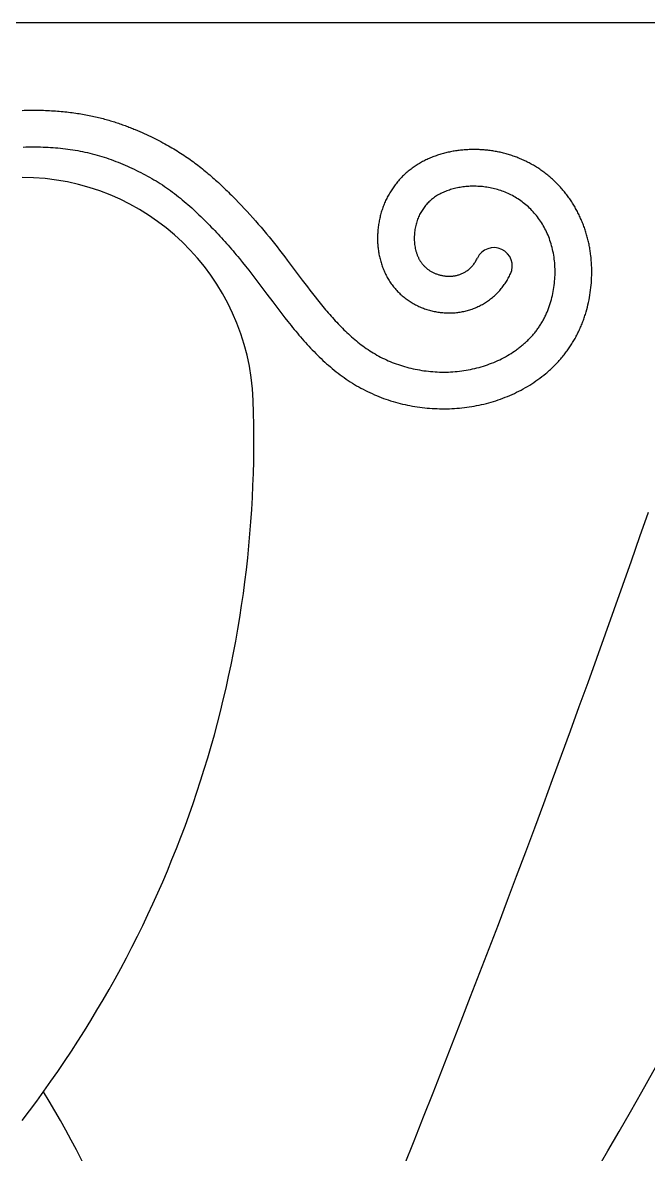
# Model space of a CAD drawing. Extents: x -111 to 2985, y -118 to 122.
# Drawn here: x -28.87 to -23.99, y -21.96 to -13.13 of the extents above; entities that cross this region are included whole.
import ezdxf

# ---------------------------------------------------------------- set-up
doc = ezdxf.new("R2010")
doc.units = 0
doc.layers.add('LAYER_03', color=5, linetype='CONTINUOUS')

msp = doc.modelspace()

# ---------------------------------------------------------------- linework, layer by layer
at = {"layer": 'LAYER_03'}
for points in [[(-58.3072, -13.1334), (-14.1574, -13.1334)], [(-28.874, -13.8172), (-28.8566, -13.8166), (-28.8393, -13.8162), (-28.8222, -13.816), (-28.8052, -13.8158), (-28.7884, -13.8157), (-28.7717, -13.8157), (-28.7552, -13.8159), (-28.7388, -13.8161), (-28.7226, -13.8165), (-28.7065, -13.8169), (-28.6906, -13.8175), (-28.6749, -13.8181), (-28.6592, -13.8188), (-28.6438, -13.8197), (-28.6284, -13.8206), (-28.6132, -13.8216), (-28.5982, -13.8227), (-28.5833, -13.8239), (-28.5685, -13.8252), (-28.5539, -13.8266), (-28.5394, -13.8281), (-28.525, -13.8296), (-28.5108, -13.8312), (-28.4967, -13.8329), (-28.4828, -13.8347), (-28.469, -13.8366), (-28.4553, -13.8385), (-28.4417, -13.8405), (-28.4283, -13.8426), (-28.415, -13.8448), (-28.4018, -13.847), (-28.3887, -13.8493), (-28.3758, -13.8517), (-28.363, -13.8541), (-28.3503, -13.8566), (-28.3377, -13.8592), (-28.3253, -13.8618), (-28.3129, -13.8645), (-28.3007, -13.8672), (-28.2886, -13.8701), (-28.2766, -13.8729), (-28.2648, -13.8758), (-28.253, -13.8788), (-28.2414, -13.8818), (-28.2298, -13.8849), (-28.2184, -13.888), (-28.2071, -13.8912), (-28.1959, -13.8944), (-28.1847, -13.8977), (-28.1737, -13.901), (-28.1628, -13.9043), (-28.152, -13.9077), (-28.1414, -13.9111), (-28.1308, -13.9146), (-28.1203, -13.9181), (-28.1099, -13.9217), (-28.0996, -13.9252), (-28.0894, -13.9288), (-28.0792, -13.9325), (-28.0692, -13.9361), (-28.0593, -13.9398), (-28.0495, -13.9436), (-28.0397, -13.9473), (-28.0301, -13.9511), (-28.0205, -13.9549), (-28.011, -13.9587), (-28.0016, -13.9625), (-27.9923, -13.9664), (-27.9739, -13.9741), (-27.9559, -13.9819), (-27.9381, -13.9898), (-27.9207, -13.9977), (-27.9036, -14.0056), (-27.8867, -14.0135), (-27.8701, -14.0214), (-27.8538, -14.0293), (-27.8378, -14.0372), (-27.822, -14.0452), (-27.8065, -14.0531), (-27.7912, -14.0611), (-27.7762, -14.0691), (-27.7614, -14.0771), (-27.7468, -14.0851), (-27.7324, -14.0932), (-27.7182, -14.1013), (-27.7043, -14.1094), (-27.6905, -14.1175), (-27.6769, -14.1257), (-27.6635, -14.1339), (-27.6502, -14.1422), (-27.6372, -14.1505), (-27.6242, -14.1589), (-27.6115, -14.1673), (-27.5988, -14.1757), (-27.5863, -14.1843), (-27.574, -14.1928), (-27.5617, -14.2015), (-27.5496, -14.2102), (-27.5376, -14.2189), (-27.5256, -14.2278), (-27.5138, -14.2367), (-27.5021, -14.2457), (-27.4904, -14.2547), (-27.4788, -14.2638), (-27.4672, -14.2731), (-27.4558, -14.2824), (-27.4443, -14.2918), (-27.4329, -14.3012), (-27.4216, -14.3108), (-27.4102, -14.3205), (-27.3989, -14.3303), (-27.3876, -14.3401), (-27.3763, -14.3501), (-27.365, -14.3602), (-27.3537, -14.3704), (-27.3424, -14.3807), (-27.3311, -14.3911), (-27.3198, -14.4016), (-27.3085, -14.4122), (-27.2972, -14.4229), (-27.2859, -14.4336), (-27.2746, -14.4445), (-27.2633, -14.4555), (-27.2521, -14.4666), (-27.2408, -14.4777), (-27.2295, -14.4889), (-27.2071, -14.5117), (-27.1847, -14.5347), (-27.1624, -14.558), (-27.1401, -14.5816), (-27.118, -14.6055), (-27.096, -14.6296), (-27.0741, -14.654), (-27.0523, -14.6786), (-27.0308, -14.7033), (-27.0093, -14.7283), (-26.9881, -14.7535), (-26.967, -14.7787), (-26.9461, -14.8042), (-26.9255, -14.8297), (-26.9051, -14.8554), (-26.8848, -14.8811), (-26.8647, -14.907), (-26.8448, -14.9329), (-26.825, -14.9588), (-26.8053, -14.9848), (-26.7661, -15.0369), (-26.727, -15.089), (-26.6879, -15.141), (-26.6682, -15.1669), (-26.6485, -15.1927), (-26.6287, -15.2185), (-26.6087, -15.2442), (-26.5886, -15.2698), (-26.5683, -15.2953), (-26.5479, -15.3206), (-26.5272, -15.3458), (-26.5062, -15.3709), (-26.4957, -15.3833), (-26.485, -15.3957), (-26.4743, -15.4081), (-26.4636, -15.4203), (-26.4527, -15.4325), (-26.4418, -15.4446), (-26.4308, -15.4566), (-26.4197, -15.4686), (-26.4085, -15.4804), (-26.3972, -15.4922), (-26.3858, -15.5039), (-26.3743, -15.5154), (-26.3627, -15.5268), (-26.3511, -15.5382), (-26.3393, -15.5494), (-26.3274, -15.5604), (-26.3154, -15.5714), (-26.3032, -15.5822), (-26.291, -15.5929), (-26.2786, -15.6034), (-26.2661, -15.6137), (-26.2535, -15.6239), (-26.2408, -15.634), (-26.2279, -15.6439), (-26.2149, -15.6536), (-26.2017, -15.6631), (-26.1884, -15.6725), (-26.175, -15.6816), (-26.1614, -15.6906), (-26.1477, -15.6994), (-26.1338, -15.708), (-26.1197, -15.7163), (-26.1055, -15.7245), (-26.0911, -15.7324), (-26.0766, -15.7402), (-26.0619, -15.7477), (-26.047, -15.7549), (-26.032, -15.7619), (-26.0168, -15.7687), (-26.0014, -15.7753), (-25.9859, -15.7816), (-25.9702, -15.7877), (-25.9544, -15.7935), (-25.9385, -15.7991), (-25.9224, -15.8044), (-25.9062, -15.8095), (-25.8899, -15.8143), (-25.8735, -15.8189), (-25.8569, -15.8233), (-25.8403, -15.8274), (-25.8236, -15.8312), (-25.8068, -15.8348), (-25.7899, -15.8381), (-25.7729, -15.8411), (-25.7559, -15.8439), (-25.7388, -15.8465), (-25.7216, -15.8487), (-25.7044, -15.8508), (-25.6871, -15.8525), (-25.6699, -15.854), (-25.6525, -15.8552), (-25.6352, -15.8561), (-25.6178, -15.8568), (-25.6004, -15.8572), (-25.583, -15.8573), (-25.5656, -15.8571), (-25.5483, -15.8567), (-25.5309, -15.856), (-25.5135, -15.855), (-25.4962, -15.8537), (-25.4789, -15.8521), (-25.4616, -15.8503), (-25.4443, -15.8482), (-25.4271, -15.8458), (-25.41, -15.843), (-25.3929, -15.84), (-25.3759, -15.8368), (-25.359, -15.8332), (-25.3421, -15.8293), (-25.3253, -15.8251), (-25.3086, -15.8207), (-25.292, -15.816), (-25.2755, -15.8109), (-25.2592, -15.8056), (-25.2429, -15.8001), (-25.2268, -15.7942), (-25.2108, -15.7881), (-25.1949, -15.7817), (-25.1792, -15.775), (-25.1637, -15.768), (-25.1483, -15.7608), (-25.1331, -15.7533), (-25.118, -15.7456), (-25.1031, -15.7376), (-25.0885, -15.7293), (-25.074, -15.7208), (-25.0597, -15.712), (-25.0457, -15.7029), (-25.0318, -15.6936), (-25.025, -15.6889), (-25.0182, -15.6841), (-25.0115, -15.6792), (-25.0048, -15.6743), (-24.9982, -15.6693), (-24.9916, -15.6642), (-24.9852, -15.6591), (-24.9787, -15.6539), (-24.9724, -15.6487), (-24.9661, -15.6433), (-24.9598, -15.638), (-24.9537, -15.6326), (-24.9476, -15.6271), (-24.9415, -15.6215), (-24.9356, -15.6159), (-24.9297, -15.6102), (-24.9239, -15.6045), (-24.9181, -15.5987), (-24.9124, -15.5929), (-24.9068, -15.587), (-24.9013, -15.581), (-24.8958, -15.575), (-24.8904, -15.5689), (-24.8851, -15.5628), (-24.8799, -15.5566), (-24.8747, -15.5503), (-24.8697, -15.544), (-24.8647, -15.5376), (-24.8597, -15.5312), (-24.8549, -15.5247), (-24.8502, -15.5182), (-24.8455, -15.5116), (-24.8409, -15.5049), (-24.8364, -15.4982), (-24.832, -15.4915), (-24.8276, -15.4846), (-24.8234, -15.4778), (-24.8192, -15.4708), (-24.8152, -15.4639), (-24.8112, -15.4568), (-24.8073, -15.4498), (-24.8035, -15.4426), (-24.7997, -15.4355), (-24.7961, -15.4282), (-24.7925, -15.421), (-24.789, -15.4137), (-24.7856, -15.4063), (-24.7823, -15.399), (-24.7791, -15.3915), (-24.776, -15.3841), (-24.7729, -15.3766), (-24.7699, -15.3691), (-24.767, -15.3615), (-24.7642, -15.3539), (-24.7615, -15.3463), (-24.7588, -15.3386), (-24.7563, -15.3309), (-24.7538, -15.3232), (-24.7514, -15.3155), (-24.7491, -15.3077), (-24.7447, -15.2921), (-24.7406, -15.2764), (-24.7368, -15.2607), (-24.7334, -15.2449), (-24.7303, -15.229), (-24.7275, -15.2131), (-24.725, -15.1971), (-24.7228, -15.1812), (-24.721, -15.1652), (-24.7194, -15.1492), (-24.7182, -15.1332), (-24.7173, -15.1173), (-24.7166, -15.1013), (-24.7163, -15.0854), (-24.7163, -15.0696), (-24.7166, -15.0538), (-24.7172, -15.0381), (-24.718, -15.0224), (-24.7192, -15.0069), (-24.7207, -14.9914), (-24.7225, -14.9761), (-24.7245, -14.9608), (-24.7268, -14.9457), (-24.7295, -14.9308), (-24.7324, -14.916), (-24.7356, -14.9013), (-24.7391, -14.8868), (-24.7428, -14.8725), (-24.7469, -14.8584), (-24.7512, -14.8445), (-24.7558, -14.8307), (-24.7606, -14.8172), (-24.7657, -14.8038), (-24.7711, -14.7906), (-24.7767, -14.7776), (-24.7826, -14.7649), (-24.7887, -14.7523), (-24.795, -14.7399), (-24.8015, -14.7277), (-24.8083, -14.7157), (-24.8153, -14.7039), (-24.8226, -14.6924), (-24.83, -14.681), (-24.8376, -14.6698), (-24.8455, -14.6589), (-24.8535, -14.6482), (-24.8618, -14.6377), (-24.8702, -14.6274), (-24.8788, -14.6173), (-24.8876, -14.6075), (-24.8966, -14.5978), (-24.9057, -14.5884), (-24.915, -14.5793), (-24.9245, -14.5703), (-24.9341, -14.5616), (-24.9439, -14.5531), (-24.9538, -14.5449), (-24.9639, -14.5369), (-24.9741, -14.5291), (-24.9844, -14.5216), (-24.9949, -14.5143), (-25.0055, -14.5073), (-25.0162, -14.5005), (-25.027, -14.494), (-25.038, -14.4877), (-25.049, -14.4816), (-25.0602, -14.4758), (-25.0714, -14.4703), (-25.0827, -14.465), (-25.0941, -14.46), (-25.1056, -14.4552), (-25.1172, -14.4507), (-25.1288, -14.4464), (-25.1405, -14.4424), (-25.1523, -14.4386), (-25.1641, -14.435), (-25.1759, -14.4317), (-25.1878, -14.4286), (-25.1997, -14.4257), (-25.2116, -14.4231), (-25.2235, -14.4207), (-25.2355, -14.4185), (-25.2474, -14.4166), (-25.2594, -14.4148), (-25.2714, -14.4133), (-25.2833, -14.412), (-25.2952, -14.411), (-25.3071, -14.4101), (-25.319, -14.4095), (-25.3308, -14.409), (-25.3426, -14.4088), (-25.3543, -14.4088), (-25.366, -14.409), (-25.3776, -14.4094), (-25.3892, -14.4099), (-25.4007, -14.4107), (-25.4121, -14.4117), (-25.4234, -14.4129), (-25.4346, -14.4142), (-25.4458, -14.4158), (-25.4568, -14.4175), (-25.4677, -14.4195), (-25.4785, -14.4216), (-25.4892, -14.4239), (-25.4997, -14.4264), (-25.5102, -14.429), (-25.5204, -14.4318), (-25.5306, -14.4348), (-25.5406, -14.438), (-25.5504, -14.4413), (-25.5601, -14.4449), (-25.5696, -14.4486), (-25.579, -14.4524), (-25.5882, -14.4565), (-25.5973, -14.4607), (-25.6062, -14.4651), (-25.615, -14.4696), (-25.6236, -14.4743), (-25.632, -14.4792), (-25.6403, -14.4843), (-25.6484, -14.4896), (-25.6563, -14.495), (-25.6641, -14.5006), (-25.6717, -14.5063), (-25.6791, -14.5123), (-25.6863, -14.5184), (-25.6934, -14.5246), (-25.7003, -14.5311), (-25.707, -14.5377), (-25.7135, -14.5445), (-25.7199, -14.5514), (-25.726, -14.5585), (-25.732, -14.5658), (-25.7378, -14.5733), (-25.7433, -14.5809), (-25.7487, -14.5887), (-25.7539, -14.5967), (-25.7589, -14.6048), (-25.7638, -14.6131), (-25.7684, -14.6216), (-25.7728, -14.6302), (-25.777, -14.639), (-25.781, -14.648), (-25.7848, -14.6571), (-25.7883, -14.6665), (-25.7917, -14.6759), (-25.7949, -14.6856), (-25.7978, -14.6954), (-25.8006, -14.7053), (-25.8031, -14.7154), (-25.8053, -14.7256), (-25.8074, -14.736), (-25.8092, -14.7464), (-25.8107, -14.7569), (-25.812, -14.7674), (-25.8131, -14.7781), (-25.8139, -14.7887), (-25.8144, -14.7994), (-25.8146, -14.8102), (-25.8146, -14.8209), (-25.8143, -14.8316), (-25.8137, -14.8424), (-25.8129, -14.853), (-25.8117, -14.8637), (-25.8102, -14.8743), (-25.8084, -14.8848), (-25.8064, -14.8952), (-25.804, -14.9056), (-25.8026, -14.9107), (-25.8012, -14.9158), (-25.7998, -14.9209), (-25.7982, -14.9259), (-25.7966, -14.9309), (-25.7948, -14.9359), (-25.793, -14.9408), (-25.7911, -14.9457), (-25.7891, -14.9506), (-25.7871, -14.9554), (-25.7849, -14.9602), (-25.7827, -14.9649), (-25.7803, -14.9696), (-25.7779, -14.9743), (-25.7754, -14.9789), (-25.7728, -14.9834), (-25.7701, -14.9879), (-25.7674, -14.9923), (-25.7645, -14.9967), (-25.7616, -15.001), (-25.7585, -15.0053), (-25.7554, -15.0095), (-25.7521, -15.0136), (-25.7488, -15.0177), (-25.7454, -15.0217), (-25.7418, -15.0257), (-25.7382, -15.0296), (-25.7345, -15.0334), (-25.7307, -15.0371), (-25.7268, -15.0408), (-25.7228, -15.0444), (-25.7187, -15.0479), (-25.7145, -15.0513), (-25.7102, -15.0547), (-25.7058, -15.058), (-25.7012, -15.0612), (-25.6966, -15.0643), (-25.6919, -15.0673), (-25.6871, -15.0703), (-25.6822, -15.0731), (-25.6772, -15.0759), (-25.6721, -15.0785), (-25.6669, -15.0811), (-25.6617, -15.0836), (-25.6564, -15.086), (-25.651, -15.0882), (-25.6455, -15.0904), (-25.64, -15.0925), (-25.6344, -15.0945), (-25.6287, -15.0963), (-25.623, -15.0981), (-25.6172, -15.0997), (-25.6114, -15.1012), (-25.6056, -15.1026), (-25.5996, -15.1039), (-25.5937, -15.1051), (-25.5877, -15.1061), (-25.5817, -15.107), (-25.5757, -15.1078), (-25.5696, -15.1085), (-25.5635, -15.109), (-25.5574, -15.1094), (-25.5513, -15.1097), (-25.5451, -15.1099), (-25.539, -15.1099), (-25.5328, -15.1097), (-25.5267, -15.1095), (-25.5205, -15.109), (-25.5144, -15.1085), (-25.5083, -15.1078), (-25.5021, -15.1069), (-25.496, -15.1059), (-25.4899, -15.1048), (-25.4839, -15.1035), (-25.4778, -15.102), (-25.4718, -15.1004), (-25.4659, -15.0986), (-25.4599, -15.0966), (-25.454, -15.0945), (-25.4481, -15.0923), (-25.4423, -15.0898), (-25.4366, -15.0872), (-25.4309, -15.0845), (-25.4252, -15.0815), (-25.4196, -15.0784), (-25.4141, -15.0751), (-25.4086, -15.0716), (-25.4032, -15.0679), (-25.3979, -15.0641), (-25.3927, -15.0601), (-25.3875, -15.0559), (-25.3824, -15.0515), (-25.3775, -15.0469), (-25.3726, -15.0421), (-25.3678, -15.0371), (-25.3631, -15.032), (-25.3585, -15.0266), (-25.354, -15.0211), (-25.3496, -15.0153), (-25.3453, -15.0093), (-25.3411, -15.0032), (-25.3371, -14.9968), (-25.3332, -14.9902), (-25.3294, -14.9834), (-25.3257, -14.9764), (-25.3222, -14.9692)], [(-28.8647, -14.1032), (-28.8454, -14.1027), (-28.826, -14.1023), (-28.8066, -14.102), (-28.7872, -14.1019), (-28.7678, -14.102), (-28.7484, -14.1022), (-28.729, -14.1026), (-28.7096, -14.1032), (-28.6902, -14.1039), (-28.6709, -14.1048), (-28.6515, -14.1059), (-28.6322, -14.1072), (-28.6128, -14.1086), (-28.5935, -14.1103), (-28.5742, -14.1121), (-28.555, -14.1142), (-28.5357, -14.1164), (-28.5165, -14.1189), (-28.4973, -14.1216), (-28.4782, -14.1245), (-28.459, -14.1276), (-28.4399, -14.1309), (-28.4209, -14.1344), (-28.4018, -14.1382), (-28.3829, -14.1422), (-28.3639, -14.1464), (-28.345, -14.1508), (-28.3262, -14.1555), (-28.3074, -14.1604), (-28.2887, -14.1655), (-28.2701, -14.1709), (-28.2515, -14.1765), (-28.233, -14.1823), (-28.2146, -14.1883), (-28.1962, -14.1946), (-28.178, -14.201), (-28.1598, -14.2077), (-28.1417, -14.2146), (-28.1237, -14.2218), (-28.1057, -14.2291), (-28.0879, -14.2366), (-28.0701, -14.2443), (-28.0524, -14.2522), (-28.0347, -14.2603), (-28.0172, -14.2684), (-27.9996, -14.2768), (-27.9822, -14.2852), (-27.9648, -14.2938), (-27.9474, -14.3025), (-27.9301, -14.3113), (-27.913, -14.3203), (-27.8959, -14.3294), (-27.8788, -14.3388), (-27.8619, -14.3483), (-27.8452, -14.3579), (-27.8285, -14.3678), (-27.8119, -14.3779), (-27.7955, -14.3882), (-27.7792, -14.3987), (-27.7631, -14.4095), (-27.7471, -14.4204), (-27.7313, -14.4316), (-27.7155, -14.4429), (-27.6999, -14.4544), (-27.6845, -14.4661), (-27.6691, -14.478), (-27.6539, -14.49), (-27.6388, -14.5022), (-27.6238, -14.5145), (-27.609, -14.527), (-27.5942, -14.5396), (-27.5796, -14.5523), (-27.5651, -14.5651), (-27.5506, -14.5781), (-27.5363, -14.5911), (-27.5221, -14.6043), (-27.5079, -14.6175), (-27.4938, -14.6309), (-27.4799, -14.6443), (-27.466, -14.6578), (-27.4521, -14.6714), (-27.4384, -14.6851), (-27.4247, -14.6988), (-27.4111, -14.7126), (-27.3975, -14.7265), (-27.3841, -14.7404), (-27.3707, -14.7544), (-27.3574, -14.7685), (-27.3441, -14.7827), (-27.3309, -14.7969), (-27.3178, -14.8112), (-27.3048, -14.8255), (-27.2918, -14.84), (-27.2789, -14.8544), (-27.2661, -14.869), (-27.2533, -14.8836), (-27.2407, -14.8982), (-27.228, -14.913), (-27.2155, -14.9278), (-27.203, -14.9426), (-27.1906, -14.9575), (-27.1783, -14.9725), (-27.1538, -15.0025), (-27.1296, -15.0329), (-27.1057, -15.0634), (-27.082, -15.094), (-27.0585, -15.1249), (-27.0351, -15.1558), (-27.0117, -15.1868), (-26.9652, -15.2488), (-26.9185, -15.3108), (-26.8951, -15.3416), (-26.8715, -15.3724), (-26.8478, -15.4031), (-26.8239, -15.4336), (-26.7999, -15.464), (-26.7756, -15.4943), (-26.7633, -15.5093), (-26.751, -15.5243), (-26.7386, -15.5392), (-26.7262, -15.5541), (-26.7136, -15.5689), (-26.701, -15.5836), (-26.6883, -15.5982), (-26.6755, -15.6127), (-26.6625, -15.6272), (-26.6495, -15.6416), (-26.6364, -15.6558), (-26.6232, -15.67), (-26.6098, -15.684), (-26.5963, -15.698), (-26.5827, -15.7118), (-26.569, -15.7255), (-26.5551, -15.739), (-26.5411, -15.7525), (-26.527, -15.7658), (-26.5127, -15.7789), (-26.4983, -15.7919), (-26.4837, -15.8047), (-26.469, -15.8173), (-26.4541, -15.8298), (-26.4392, -15.8421), (-26.424, -15.8542), (-26.4087, -15.8661), (-26.3933, -15.8778), (-26.3777, -15.8893), (-26.3619, -15.9005), (-26.346, -15.9116), (-26.3299, -15.9224), (-26.3137, -15.933), (-26.2973, -15.9434), (-26.2807, -15.9535), (-26.264, -15.9634), (-26.2472, -15.973), (-26.2302, -15.9824), (-26.2131, -15.9915), (-26.1959, -16.0004), (-26.1785, -16.009), (-26.1611, -16.0174), (-26.1435, -16.0255), (-26.1257, -16.0334), (-26.1079, -16.041), (-26.0899, -16.0483), (-26.0719, -16.0553), (-26.0537, -16.0621), (-26.0355, -16.0686), (-26.0171, -16.0748), (-25.9987, -16.0808), (-25.9801, -16.0865), (-25.9615, -16.0918), (-25.9428, -16.097), (-25.924, -16.1018), (-25.9052, -16.1064), (-25.8863, -16.1107), (-25.8673, -16.1147), (-25.8483, -16.1185), (-25.8292, -16.122), (-25.8101, -16.1252), (-25.7909, -16.1282), (-25.7717, -16.1309), (-25.7524, -16.1333), (-25.7332, -16.1355), (-25.7139, -16.1374), (-25.6945, -16.1391), (-25.6752, -16.1404), (-25.6558, -16.1416), (-25.6364, -16.1424), (-25.6171, -16.143), (-25.5977, -16.1434), (-25.5783, -16.1434), (-25.5589, -16.1432), (-25.5395, -16.1427), (-25.5202, -16.142), (-25.5008, -16.141), (-25.4815, -16.1397), (-25.4622, -16.1381), (-25.4429, -16.1362), (-25.4236, -16.1341), (-25.4044, -16.1317), (-25.3852, -16.129), (-25.3661, -16.126), (-25.347, -16.1227), (-25.3279, -16.1191), (-25.3089, -16.1153), (-25.29, -16.1111), (-25.2711, -16.1067), (-25.2523, -16.102), (-25.2336, -16.097), (-25.2149, -16.0917), (-25.1963, -16.0861), (-25.1778, -16.0803), (-25.1594, -16.0742), (-25.1411, -16.0677), (-25.1229, -16.061), (-25.1048, -16.054), (-25.0868, -16.0468), (-25.069, -16.0392), (-25.0512, -16.0314), (-25.0336, -16.0233), (-25.0161, -16.0149), (-24.9988, -16.0062), (-24.9816, -15.9972), (-24.9645, -15.988), (-24.9476, -15.9785), (-24.9309, -15.9687), (-24.9143, -15.9586), (-24.8979, -15.9483), (-24.8817, -15.9377), (-24.8657, -15.9268), (-24.8498, -15.9156), (-24.8342, -15.9041), (-24.8188, -15.8924), (-24.8036, -15.8804), (-24.7886, -15.8681), (-24.7812, -15.8619), (-24.7738, -15.8556), (-24.7666, -15.8492), (-24.7593, -15.8428), (-24.7521, -15.8363), (-24.745, -15.8297), (-24.738, -15.823), (-24.731, -15.8163), (-24.7241, -15.8095), (-24.7172, -15.8027), (-24.7104, -15.7958), (-24.7037, -15.7888), (-24.697, -15.7817), (-24.6905, -15.7746), (-24.6839, -15.7674), (-24.6775, -15.7602), (-24.6711, -15.7529), (-24.6648, -15.7455), (-24.6586, -15.7381), (-24.6524, -15.7306), (-24.6463, -15.723), (-24.6403, -15.7154), (-24.6344, -15.7077), (-24.6285, -15.7), (-24.6228, -15.6922), (-24.6171, -15.6843), (-24.6115, -15.6764), (-24.6059, -15.6684), (-24.6005, -15.6604), (-24.5951, -15.6523), (-24.5899, -15.6442), (-24.5847, -15.636), (-24.5796, -15.6278), (-24.5746, -15.6195), (-24.5696, -15.6111), (-24.5648, -15.6027), (-24.56, -15.5943), (-24.5554, -15.5858), (-24.5508, -15.5773), (-24.5463, -15.5687), (-24.5419, -15.56), (-24.5376, -15.5514), (-24.5333, -15.5427), (-24.5292, -15.5339), (-24.5251, -15.5251), (-24.5211, -15.5163), (-24.5172, -15.5074), (-24.5134, -15.4985), (-24.5097, -15.4895), (-24.5061, -15.4805), (-24.5025, -15.4715), (-24.4991, -15.4625), (-24.4957, -15.4534), (-24.4924, -15.4442), (-24.4892, -15.4351), (-24.4861, -15.4259), (-24.4831, -15.4167), (-24.4801, -15.4075), (-24.4773, -15.3982), (-24.4745, -15.3889), (-24.4692, -15.3702), (-24.4642, -15.3515), (-24.4596, -15.3327), (-24.4554, -15.3137), (-24.4514, -15.2948), (-24.4478, -15.2757), (-24.4445, -15.2566), (-24.4416, -15.2375), (-24.439, -15.2183), (-24.4367, -15.199), (-24.4348, -15.1797), (-24.4331, -15.1604), (-24.4318, -15.1411), (-24.4309, -15.1217), (-24.4302, -15.1023), (-24.4299, -15.0829), (-24.43, -15.0635), (-24.4304, -15.0441), (-24.4311, -15.0247), (-24.4321, -15.0054), (-24.4335, -14.986), (-24.4353, -14.9667), (-24.4374, -14.9475), (-24.4386, -14.9378), (-24.4399, -14.9282), (-24.4412, -14.9186), (-24.4427, -14.9091), (-24.4442, -14.8995), (-24.4459, -14.8899), (-24.4476, -14.8804), (-24.4494, -14.8709), (-24.4513, -14.8614), (-24.4533, -14.8519), (-24.4554, -14.8425), (-24.4576, -14.833), (-24.4599, -14.8236), (-24.4622, -14.8142), (-24.4647, -14.8048), (-24.4672, -14.7955), (-24.4699, -14.7862), (-24.4726, -14.7769), (-24.4755, -14.7676), (-24.4784, -14.7584), (-24.4814, -14.7492), (-24.4845, -14.74), (-24.4877, -14.7308), (-24.491, -14.7217), (-24.4944, -14.7126), (-24.4979, -14.7036), (-24.5014, -14.6946), (-24.5051, -14.6856), (-24.5088, -14.6767), (-24.5127, -14.6678), (-24.5166, -14.6589), (-24.5206, -14.6501), (-24.5247, -14.6413), (-24.5289, -14.6325), (-24.5332, -14.6238), (-24.5376, -14.6152), (-24.542, -14.6066), (-24.5466, -14.598), (-24.5512, -14.5895), (-24.5559, -14.581), (-24.5607, -14.5726), (-24.5656, -14.5643), (-24.5706, -14.5559), (-24.5757, -14.5477), (-24.5808, -14.5395), (-24.5861, -14.5313), (-24.5914, -14.5232), (-24.5968, -14.5152), (-24.6023, -14.5072), (-24.6079, -14.4992), (-24.6136, -14.4914), (-24.6194, -14.4836), (-24.6252, -14.4758), (-24.6311, -14.4681), (-24.6371, -14.4605), (-24.6432, -14.4529), (-24.6494, -14.4454), (-24.6556, -14.438), (-24.6619, -14.4307), (-24.6683, -14.4234), (-24.6748, -14.4161), (-24.6814, -14.409), (-24.688, -14.4019), (-24.6947, -14.3949), (-24.7015, -14.3879), (-24.7083, -14.3811), (-24.7153, -14.3743), (-24.7223, -14.3676), (-24.7293, -14.3609), (-24.7365, -14.3544), (-24.7437, -14.3479), (-24.751, -14.3415), (-24.7583, -14.3352), (-24.7657, -14.3289), (-24.7732, -14.3228), (-24.7808, -14.3167), (-24.7884, -14.3107), (-24.7961, -14.3048), (-24.8038, -14.299), (-24.8117, -14.2933), (-24.8195, -14.2876), (-24.8275, -14.2821), (-24.8355, -14.2766), (-24.8435, -14.2712), (-24.8517, -14.266), (-24.8598, -14.2608), (-24.8681, -14.2557), (-24.8764, -14.2507), (-24.8847, -14.2457), (-24.8931, -14.2409), (-24.9016, -14.2362), (-24.9101, -14.2315), (-24.9186, -14.227), (-24.9272, -14.2225), (-24.9359, -14.2182), (-24.9446, -14.2139), (-24.9533, -14.2097), (-24.9621, -14.2057), (-24.9709, -14.2017), (-24.9798, -14.1978), (-24.9887, -14.194), (-24.9977, -14.1903), (-25.0067, -14.1867), (-25.0157, -14.1832), (-25.0248, -14.1798), (-25.0339, -14.1764), (-25.0431, -14.1732), (-25.0522, -14.1701), (-25.0614, -14.1671), (-25.0707, -14.1641), (-25.08, -14.1613), (-25.0893, -14.1586), (-25.0986, -14.156), (-25.108, -14.1534), (-25.1173, -14.151), (-25.1267, -14.1487), (-25.1362, -14.1464), (-25.1456, -14.1443), (-25.1551, -14.1423), (-25.1646, -14.1403), (-25.1741, -14.1385), (-25.1837, -14.1368), (-25.1932, -14.1351), (-25.2028, -14.1336), (-25.2124, -14.1322), (-25.222, -14.1308), (-25.2316, -14.1296), (-25.2412, -14.1285), (-25.2509, -14.1274), (-25.2605, -14.1265), (-25.2702, -14.1256), (-25.2799, -14.1249), (-25.2895, -14.1243), (-25.2992, -14.1237), (-25.3089, -14.1233), (-25.3186, -14.1229), (-25.3283, -14.1227), (-25.338, -14.1225), (-25.3477, -14.1225), (-25.3574, -14.1225), (-25.3671, -14.1227), (-25.3768, -14.1229), (-25.3865, -14.1233), (-25.3962, -14.1237), (-25.4059, -14.1242), (-25.4155, -14.1248), (-25.4252, -14.1256), (-25.4349, -14.1264), (-25.4445, -14.1273), (-25.4542, -14.1283), (-25.4638, -14.1294), (-25.4734, -14.1307), (-25.483, -14.132), (-25.4926, -14.1334), (-25.5022, -14.1349), (-25.5118, -14.1365), (-25.5213, -14.1383), (-25.5308, -14.1401), (-25.5403, -14.142), (-25.5498, -14.1441), (-25.5592, -14.1462), (-25.5686, -14.1485), (-25.578, -14.1508), (-25.5874, -14.1533), (-25.5967, -14.1559), (-25.606, -14.1586), (-25.6153, -14.1614), (-25.6245, -14.1643), (-25.6337, -14.1673), (-25.6429, -14.1704), (-25.652, -14.1737), (-25.6611, -14.1771), (-25.6701, -14.1805), (-25.6791, -14.1841), (-25.6881, -14.1878), (-25.697, -14.1917), (-25.7059, -14.1956), (-25.7147, -14.1996), (-25.7235, -14.2038), (-25.7322, -14.2081), (-25.7408, -14.2125), (-25.7494, -14.217), (-25.758, -14.2216), (-25.7664, -14.2264), (-25.7748, -14.2313), (-25.7832, -14.2362), (-25.7914, -14.2413), (-25.7996, -14.2465), (-25.8077, -14.2518), (-25.8157, -14.2573), (-25.8237, -14.2628), (-25.8316, -14.2685), (-25.8394, -14.2743), (-25.847, -14.2802), (-25.8547, -14.2862), (-25.8622, -14.2923), (-25.8696, -14.2985), (-25.8769, -14.3048), (-25.8842, -14.3113), (-25.8913, -14.3178), (-25.8983, -14.3245), (-25.9052, -14.3312), (-25.9121, -14.3381), (-25.9188, -14.3451), (-25.9254, -14.3522), (-25.9319, -14.3594), (-25.9383, -14.3667), (-25.9445, -14.374), (-25.9507, -14.3815), (-25.9568, -14.3891), (-25.9627, -14.3967), (-25.9685, -14.4045), (-25.9743, -14.4123), (-25.9799, -14.4202), (-25.9853, -14.4283), (-25.9907, -14.4363), (-25.9959, -14.4445), (-26.0011, -14.4527), (-26.0061, -14.461), (-26.0109, -14.4694), (-26.0157, -14.4779), (-26.0203, -14.4864), (-26.0248, -14.495), (-26.0292, -14.5037), (-26.0335, -14.5124), (-26.0376, -14.5211), (-26.0416, -14.53), (-26.0454, -14.5389), (-26.0492, -14.5478), (-26.0528, -14.5568), (-26.0563, -14.5659), (-26.0596, -14.575), (-26.0628, -14.5841), (-26.0659, -14.5933), (-26.0688, -14.6025), (-26.0716, -14.6118), (-26.0743, -14.6211), (-26.0769, -14.6305), (-26.0793, -14.6399), (-26.0816, -14.6493), (-26.0837, -14.6587), (-26.0858, -14.6682), (-26.0877, -14.6777), (-26.0894, -14.6872), (-26.0911, -14.6968), (-26.0926, -14.7064), (-26.094, -14.7159), (-26.0953, -14.7256), (-26.0964, -14.7352), (-26.0975, -14.7448), (-26.0983, -14.7545), (-26.0991, -14.7641), (-26.0997, -14.7738), (-26.1002, -14.7835), (-26.1006, -14.7932), (-26.1008, -14.8029), (-26.1009, -14.8126), (-26.1009, -14.8223), (-26.1007, -14.832), (-26.1004, -14.8417), (-26.1, -14.8513), (-26.0994, -14.861), (-26.0987, -14.8707), (-26.0978, -14.8803), (-26.0968, -14.89), (-26.0957, -14.8996), (-26.0944, -14.9092), (-26.093, -14.9188), (-26.0914, -14.9284), (-26.0897, -14.9379), (-26.0879, -14.9474), (-26.0859, -14.9569), (-26.0837, -14.9664), (-26.0815, -14.9758), (-26.079, -14.9852), (-26.0765, -14.9945), (-26.0737, -15.0038), (-26.0708, -15.0131), (-26.0678, -15.0223), (-26.0646, -15.0315), (-26.0613, -15.0406), (-26.0578, -15.0496), (-26.0542, -15.0586), (-26.0504, -15.0675), (-26.0465, -15.0764), (-26.0424, -15.0852), (-26.0382, -15.0939), (-26.0338, -15.1026), (-26.0293, -15.1112), (-26.0246, -15.1197), (-26.0198, -15.1281), (-26.0148, -15.1364), (-26.0097, -15.1446), (-26.0045, -15.1527), (-25.999, -15.1608), (-25.9935, -15.1687), (-25.9878, -15.1766), (-25.9819, -15.1843), (-25.9759, -15.1919), (-25.9698, -15.1994), (-25.9635, -15.2068), (-25.9572, -15.2141), (-25.9506, -15.2213), (-25.944, -15.2284), (-25.9372, -15.2353), (-25.9303, -15.2421), (-25.9233, -15.2488), (-25.9161, -15.2553), (-25.9088, -15.2618), (-25.9015, -15.268), (-25.894, -15.2742), (-25.8864, -15.2802), (-25.8787, -15.2861), (-25.8708, -15.2918), (-25.8629, -15.2974), (-25.8549, -15.3028), (-25.8468, -15.3081), (-25.8386, -15.3132), (-25.8303, -15.3182), (-25.8219, -15.3231), (-25.8134, -15.3277), (-25.8048, -15.3323), (-25.7962, -15.3367), (-25.7875, -15.3409), (-25.7787, -15.345), (-25.7698, -15.3489), (-25.7609, -15.3527), (-25.7519, -15.3563), (-25.7428, -15.3598), (-25.7337, -15.3631), (-25.7245, -15.3663), (-25.7153, -15.3693), (-25.7061, -15.3721), (-25.6967, -15.3748), (-25.6874, -15.3773), (-25.678, -15.3797), (-25.6685, -15.3819), (-25.6591, -15.384), (-25.6495, -15.3859), (-25.64, -15.3877), (-25.6304, -15.3892), (-25.6209, -15.3907), (-25.6112, -15.3919), (-25.6016, -15.393), (-25.592, -15.3939), (-25.5823, -15.3947), (-25.5726, -15.3953), (-25.5629, -15.3958), (-25.5533, -15.396), (-25.5436, -15.3962), (-25.5339, -15.3961), (-25.5242, -15.3959), (-25.5145, -15.3955), (-25.5048, -15.3949), (-25.4952, -15.3942), (-25.4855, -15.3933), (-25.4759, -15.3923), (-25.4662, -15.391), (-25.4566, -15.3896), (-25.4471, -15.388), (-25.4376, -15.3863), (-25.4281, -15.3843), (-25.4186, -15.3822), (-25.4092, -15.3799), (-25.3998, -15.3775), (-25.3905, -15.3748), (-25.3812, -15.372), (-25.372, -15.369), (-25.3628, -15.3658), (-25.3537, -15.3625), (-25.3447, -15.359), (-25.3357, -15.3553), (-25.3268, -15.3514), (-25.318, -15.3474), (-25.3093, -15.3432), (-25.3006, -15.3389), (-25.292, -15.3344), (-25.2835, -15.3298), (-25.2751, -15.325), (-25.2667, -15.32), (-25.2585, -15.3149), (-25.2503, -15.3097), (-25.2423, -15.3043), (-25.2343, -15.2987), (-25.2265, -15.293), (-25.2188, -15.2872), (-25.2112, -15.2812), (-25.2037, -15.275), (-25.1963, -15.2687), (-25.189, -15.2623), (-25.1819, -15.2557), (-25.1749, -15.249), (-25.168, -15.2422), (-25.1613, -15.2352), (-25.1546, -15.2281), (-25.1482, -15.2209), (-25.1418, -15.2136), (-25.1356, -15.2061), (-25.1295, -15.1986), (-25.1236, -15.1909), (-25.1178, -15.1831), (-25.1122, -15.1752), (-25.1067, -15.1672), (-25.1013, -15.1592), (-25.0961, -15.151), (-25.091, -15.1428), (-25.0861, -15.1344), (-25.0813, -15.126), (-25.0767, -15.1175), (-25.0722, -15.1089), (-25.0678, -15.1003), (-25.0636, -15.0916)]]:
    msp.add_lwpolyline(points, dxfattribs=at)
for points in [[(-28.874, -21.6908, 0.175311), (-27.0712, -16.0789, 0.403635), (-28.874, -14.3403)], [(-25.0636, -15.0916, 1), (-25.3222, -14.9692)], [(-28.874, -28.8537, 0.027375), (-23.9884, -16.9488)], [(-28.874, -28.8537, 0.040441), (-22.8568, -19.2969)], [(-27.7767, -24.0589, 0.106557), (-28.7073, -21.4677)]]:
    msp.add_lwpolyline(points, format="xyb", dxfattribs=at)

doc.saveas('drawing.dxf')
